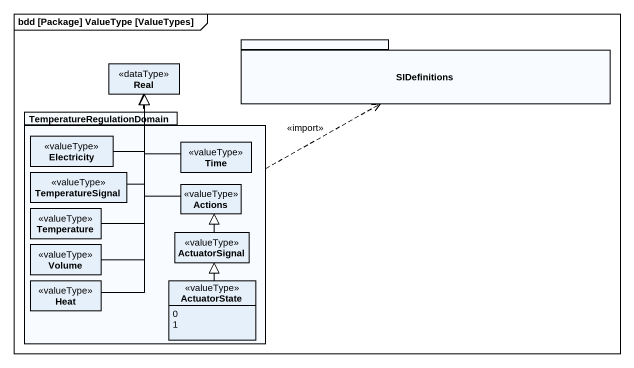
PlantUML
@startuml
mainframe bdd [Package] ValueType [ValueTypes]
hide circle
hide empty members
package SIDefinitions {
}
class Real <<dataType>>
package TemperatureRegulationDomain {
  class Electricity <<valueType>>
  class Time <<valueType>>
  class TemperatureSignal <<valueType>>
  class Temperature <<valueType>>
  class Actions <<valueType>>
  class Volume <<valueType>>
  class ActuatorSignal <<valueType>>
  class Heat <<valueType>>
  enum ActuatorState <<valueType>> {
    0
    1
  }
}
TemperatureRegulationDomain .right.> SIDefinitions : <<import>>
Electricity -up-|> Real
Time -up-|> Real
TemperatureSignal -up-|> Real
Temperature -up-|> Real
Actions -up-|> Real
Volume -up-|> Real
ActuatorSignal -up-|> Actions
Heat -up-|> Real
ActuatorState -up-|> ActuatorSignal
@enduml
